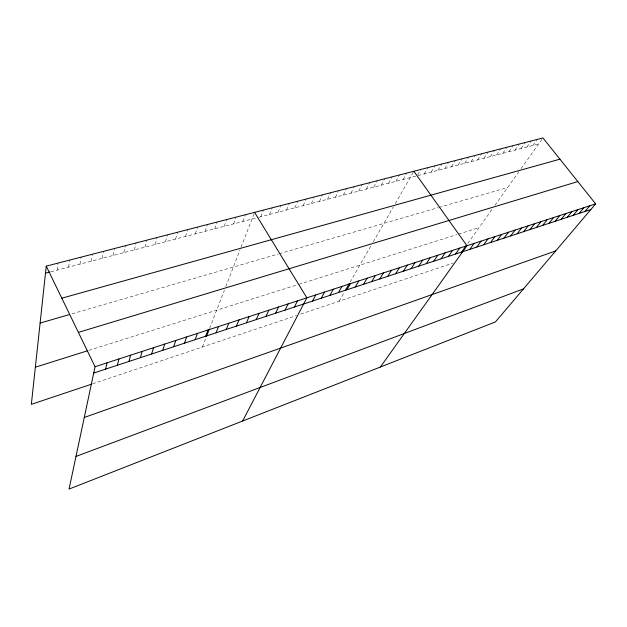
<?xml version="1.0" encoding="UTF-8"?>
<svg xmlns="http://www.w3.org/2000/svg" width="627" height="627" viewBox="0 0 627 627"><rect width="100%" height="100%" fill="white"/><g stroke="black" fill="none" stroke-linecap="round" stroke-linejoin="round"><path stroke-width="0.47" stroke-dasharray="3.13 2.35" d="M57.135 270.119L58.013 263.097M68.625 267.11L69.613 260.103M79.958 264.139L81.063 257.148M91.142 261.208L92.357 254.233M102.185 258.316L103.502 251.356M113.079 255.463L114.498 248.519M123.832 252.642L125.353 245.713M134.452 249.859L136.067 242.947M144.931 247.116L146.647 240.219M155.284 244.405L157.087 237.523M165.504 241.724L167.393 234.866M175.591 239.083L177.566 232.241M185.553 236.473L187.622 229.647M195.397 233.895L197.544 227.084M205.115 231.347L207.349 224.552M214.724 228.831L217.028 222.06M224.207 226.347L226.59 219.591M233.581 223.886L236.034 217.154M242.837 221.464L245.361 214.74M202.38 347.037L205.797 338.235M209.606 328.391L224.411 290.207M225.806 286.602L240.063 249.812M241.05 247.273L254.578 212.365M260.761 216.762L263.426 210.084M269.438 214.489L272.165 207.827M278.012 212.247L280.802 205.593M286.492 210.021L289.345 203.391M294.878 207.827L297.786 201.212M303.162 205.656L306.133 199.057M311.36 203.509L314.009 197.748M319.472 201.385L322.552 194.825M327.49 199.276L330.625 192.74M335.421 197.199L338.212 191.494M343.267 195.146L346.504 188.641M351.026 193.116L354.318 186.627M358.699 191.102L362.038 184.628M366.293 189.111L369.679 182.661M373.802 187.144L377.242 180.709M381.24 185.192L384.719 178.781M388.591 183.264L392.118 176.869M395.872 181.36L399.438 174.98M403.075 179.471L406.68 173.107M339.121 301.226L344.098 292.574M350.078 282.166L371.082 245.635M373.237 241.897L393.364 206.886M395.229 203.65L413.851 171.257M417.715 174.964L420.944 169.431M424.236 173.93L427.967 167.621M431.149 172.119L434.911 165.826M437.983 170.325L441.784 164.047M444.755 168.553L448.595 162.291M451.456 166.798L455.335 160.551M458.094 165.058L462.005 158.835M464.662 163.333L468.604 157.126M471.167 161.633L474.647 156.217M477.609 159.94L481.614 153.772M483.989 158.27L488.018 152.118M490.298 156.617L494.366 150.48M496.553 154.979L500.644 148.858M502.744 153.356L506.867 147.251M508.881 151.75L513.027 145.66M514.955 150.159L519.132 144.085M520.974 148.583L525.175 142.525M526.931 147.016L531.163 140.981M532.832 145.472L537.088 139.453M467.766 243.441L492.924 208.148M494.977 205.264L518.858 171.751M521.061 168.663L542.958 137.94M92.631 383.81L296.532 315.499M300.662 314.111L453.133 263.026M88.838 350.375L297.935 284.619M298.82 284.337L456.809 234.655M458.415 234.145L479.004 227.672M72.129 313.79L278.349 253.998M279.219 253.747L437.944 207.717M438.837 207.459L507.627 187.52M50.865 271.765L258.128 217.451M259.006 217.224L417.253 175.756M418.131 175.529L538.679 143.936"/><path stroke-width="0.94" d="M46.249 266.13L95.061 366.74L69.056 489.06L495.455 321.91L595.65 203.861L542.958 137.94L46.249 266.13L31.35 404.337L91.746 384.108M105.626 369.123L107.084 362.821M117.367 365.259L118.942 358.965M128.935 361.45L130.635 355.164M140.354 357.696L142.157 351.41M151.609 353.996L153.529 347.711M162.714 350.344L164.736 344.066M173.663 346.747L175.795 340.469M184.471 343.188L186.697 336.918M195.13 339.685L197.458 333.423M205.648 336.229L208.07 329.967M206.495 336.433L209.308 329.167M216.033 332.812L218.541 326.557M226.276 329.441L228.871 323.195M236.387 326.118L239.067 319.88M246.364 322.834L249.131 316.604M256.216 319.598L259.061 313.375M265.942 316.4L268.865 310.185M275.543 313.241L278.545 307.034M285.026 310.122L288.099 303.923M294.384 307.042L297.535 300.858M242.625 421.023L306.854 297.825L254.578 212.365M312.489 301.093L315.781 294.917M321.251 298.209L324.606 292.049M329.904 295.364L333.321 289.212M338.455 292.55L341.934 286.414M345.367 290.364L349.208 283.678M346.903 289.776L350.438 283.647M355.258 287.025L358.848 280.904M363.511 284.313L367.163 278.2M371.67 281.633L375.377 275.527M379.735 278.976L383.497 272.886M387.713 276.358L391.522 270.276M395.59 273.764L399.454 267.698M403.388 271.201L407.299 265.143M411.093 268.662L415.05 262.619M418.718 266.161L422.723 260.127M426.25 263.677L430.302 257.658M433.704 261.232L437.803 255.22M441.079 258.802L445.217 252.806M448.368 256.404L452.545 250.424M455.578 254.037L459.803 248.065M461.566 252.148L466.198 245.651M380.385 367.014L466.974 245.729L413.851 171.257M469.772 249.366L474.067 243.417M476.755 247.069L481.089 241.136M483.668 244.804L488.033 238.871M490.502 242.555L494.899 236.638M497.266 240.329L501.702 234.427M503.951 238.127L508.426 232.241M510.582 235.948L515.081 230.078M517.134 233.793L521.664 227.93M523.623 231.661L528.185 225.814M530.042 229.553L534.635 223.714M536.398 227.46L541.015 221.637M542.684 225.391L547.332 219.583M548.915 223.345L553.586 217.545M555.075 221.315L559.778 215.531M561.181 219.309L565.907 213.533M567.223 217.318L571.973 211.565M573.203 215.351L577.984 209.606M579.129 213.407L583.933 207.67M584.999 211.479L589.819 205.758M75.992 456.44L523.482 288.882M84.277 417.457L555.702 250.925M93.721 373.034L590.806 209.567M95.061 366.74L595.65 203.861M35.355 367.195L87.114 350.916M78.391 332.381L577.835 181.571M40.112 323.07L69.495 314.55M61.807 298.201L559.927 159.164M45.489 273.176L49.972 272"/></g></svg>
